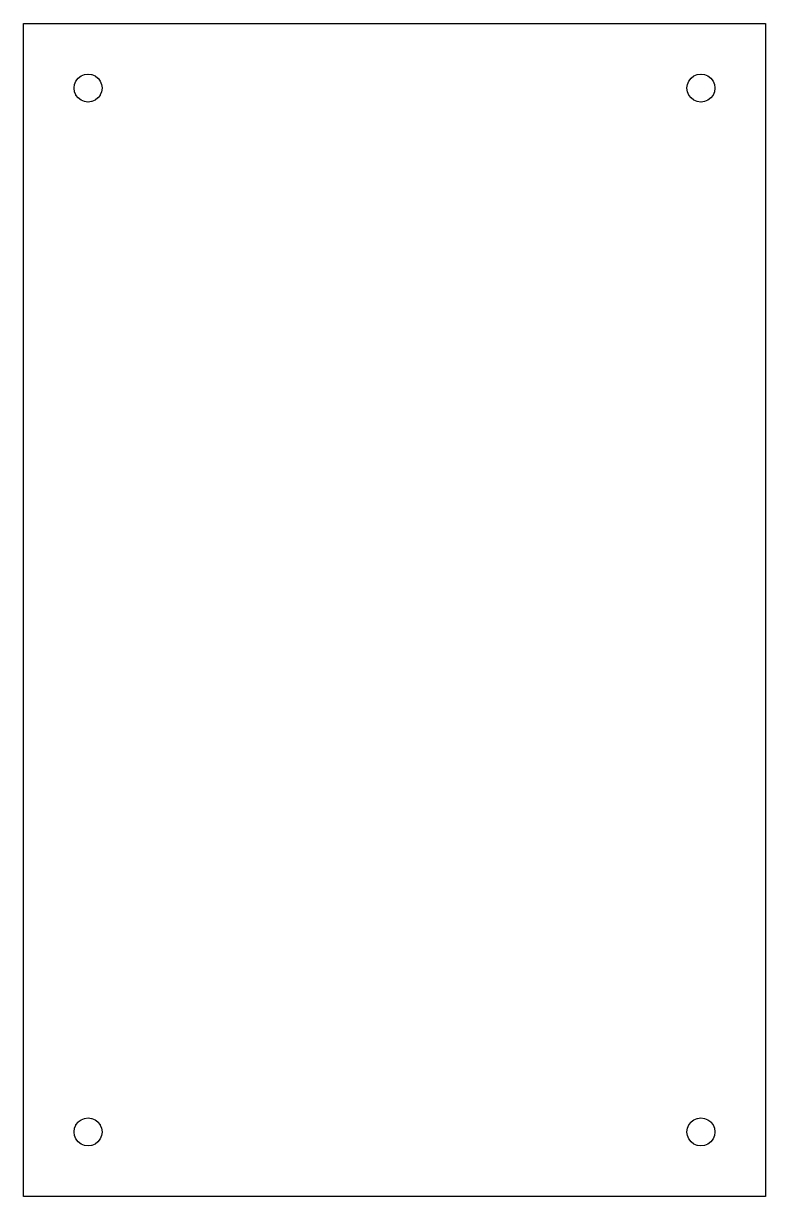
# Model space of a CAD drawing. Header units: metres. Extents: x 3 to 106, y 0 to 163.
import ezdxf

# ---------------------------------------------------------------- set-up
doc = ezdxf.new("R2010")
doc.units = ezdxf.units.M

msp = doc.modelspace()

# ---------------------------------------------------------------- linework, layer by layer
for points in [[(106.3, 157.81), (106.3, 81.65), (106.3, 5.49), (106.3, 0.05), (106.29, 0.01), (106.25, 0), (102.81, 0), (54.65, 0), (6.49, 0), (3.05, 0), (3.01, 0.01), (3, 0.05), (3, 5.49), (3, 81.65), (3, 157.81), (3, 163.25), (3.01, 163.29), (3.05, 163.3), (6.49, 163.3), (54.65, 163.3), (102.81, 163.3), (106.25, 163.3), (106.29, 163.29), (106.3, 163.25), (106.3, 157.81)], [(13.69, 153.34), (13.38, 152.94), (13.37, 152.93), (12.97, 152.62), (12.96, 152.61), (12.51, 152.42), (12.49, 152.42), (11.99, 152.36), (11.98, 152.36), (11.48, 152.42), (11.03, 152.61), (11.01, 152.62), (10.61, 152.93), (10.6, 152.94), (10.3, 153.34), (10.29, 153.36), (10.11, 153.79), (10.05, 154.29), (10.04, 154.31), (10.05, 154.32), (10.11, 154.82), (10.29, 155.26), (10.3, 155.27), (10.6, 155.67), (10.61, 155.69), (11.01, 155.99), (11.03, 156), (11.48, 156.19), (11.98, 156.25), (11.99, 156.26), (12.49, 156.19), (12.51, 156.19), (12.96, 156), (12.97, 155.99), (13.37, 155.69), (13.38, 155.67), (13.69, 155.27), (13.7, 155.26), (13.88, 154.82), (13.94, 154.32), (13.94, 154.31), (13.94, 154.29), (13.88, 153.79), (13.7, 153.36), (13.69, 153.34)], [(95.42, 154.82), (95.61, 155.27), (95.62, 155.29), (95.93, 155.69), (96.33, 155.99), (96.34, 156), (96.79, 156.19), (97.29, 156.25), (97.31, 156.26), (97.32, 156.25), (97.82, 156.19), (98.27, 156), (98.29, 155.99), (98.69, 155.69), (98.99, 155.29), (99, 155.27), (99.19, 154.82), (99.25, 154.32), (99.26, 154.31), (99.25, 154.29), (99.19, 153.79), (99, 153.34), (98.99, 153.33), (98.69, 152.93), (98.29, 152.62), (98.27, 152.61), (97.82, 152.42), (97.32, 152.36), (97.31, 152.36), (97.29, 152.36), (96.79, 152.42), (96.34, 152.61), (96.33, 152.62), (95.93, 152.93), (95.62, 153.33), (95.61, 153.34), (95.42, 153.79), (95.36, 154.29), (95.36, 154.31), (95.36, 154.32), (95.42, 154.82)], [(13.69, 9.96), (13.7, 9.94), (13.88, 9.51), (13.94, 9.01), (13.94, 8.99), (13.94, 8.98), (13.88, 8.48), (13.7, 8.04), (13.69, 8.03), (13.68, 8.01), (13.37, 7.61), (13.36, 7.6), (12.96, 7.3), (12.51, 7.11), (12.49, 7.11), (11.99, 7.04), (11.49, 7.11), (11.48, 7.11), (11.03, 7.3), (10.63, 7.6), (10.61, 7.61), (10.31, 8.01), (10.3, 8.03), (10.29, 8.04), (10.11, 8.48), (10.05, 8.98), (10.04, 8.99), (10.05, 9.01), (10.11, 9.51), (10.29, 9.94), (10.3, 9.96), (10.31, 9.97), (10.61, 10.37), (10.63, 10.38), (11.03, 10.69), (11.48, 10.88), (11.49, 10.88), (11.99, 10.94), (12.49, 10.88), (12.51, 10.88), (12.96, 10.69), (13.36, 10.38), (13.37, 10.37), (13.68, 9.97), (13.69, 9.96)], [(96.81, 10.88), (97.31, 10.94), (97.81, 10.88), (97.82, 10.88), (98.27, 10.69), (98.67, 10.38), (98.69, 10.37), (98.99, 9.97), (99, 9.96), (99.19, 9.51), (99.25, 9.01), (99.26, 8.99), (99.25, 8.98), (99.19, 8.48), (99, 8.03), (98.99, 8.01), (98.69, 7.61), (98.67, 7.6), (98.27, 7.3), (97.82, 7.11), (97.81, 7.11), (97.31, 7.04), (96.81, 7.11), (96.79, 7.11), (96.34, 7.3), (95.94, 7.6), (95.93, 7.61), (95.62, 8.01), (95.61, 8.03), (95.42, 8.48), (95.36, 8.98), (95.36, 8.99), (95.36, 9.01), (95.42, 9.51), (95.61, 9.96), (95.62, 9.97), (95.93, 10.37), (95.94, 10.38), (96.34, 10.69), (96.79, 10.88), (96.81, 10.88)]]:
    msp.add_lwpolyline(points)

doc.saveas('drawing.dxf')
